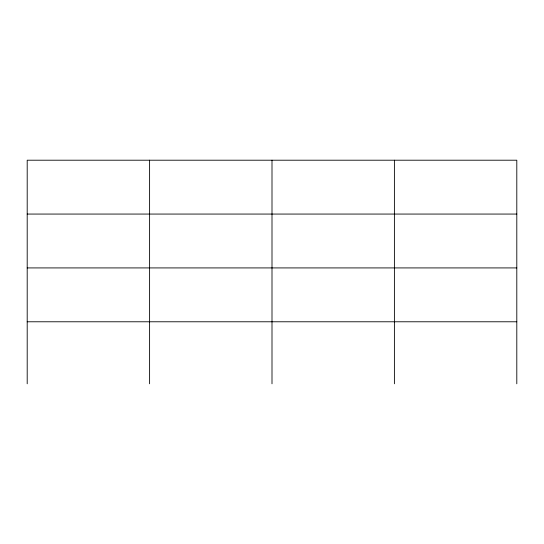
<?xml version="1.0" encoding="UTF-8"?>
<svg xmlns="http://www.w3.org/2000/svg" width="544" height="544" viewBox="0 0 544 544"><rect width="100%" height="100%" fill="white"/><g stroke="black" fill="none" stroke-linecap="round" stroke-linejoin="round"><path stroke-width="0.82" d="M27.2 214.064L516.8 214.064M27.2 267.92L516.8 267.92M27.2 321.776L516.8 321.776M516.8 383.792L516.8 160.208L27.2 160.208L27.2 383.792M394.4 160.208L394.4 383.792M272 160.208L272 383.792M149.6 160.208L149.6 383.792"/></g></svg>
